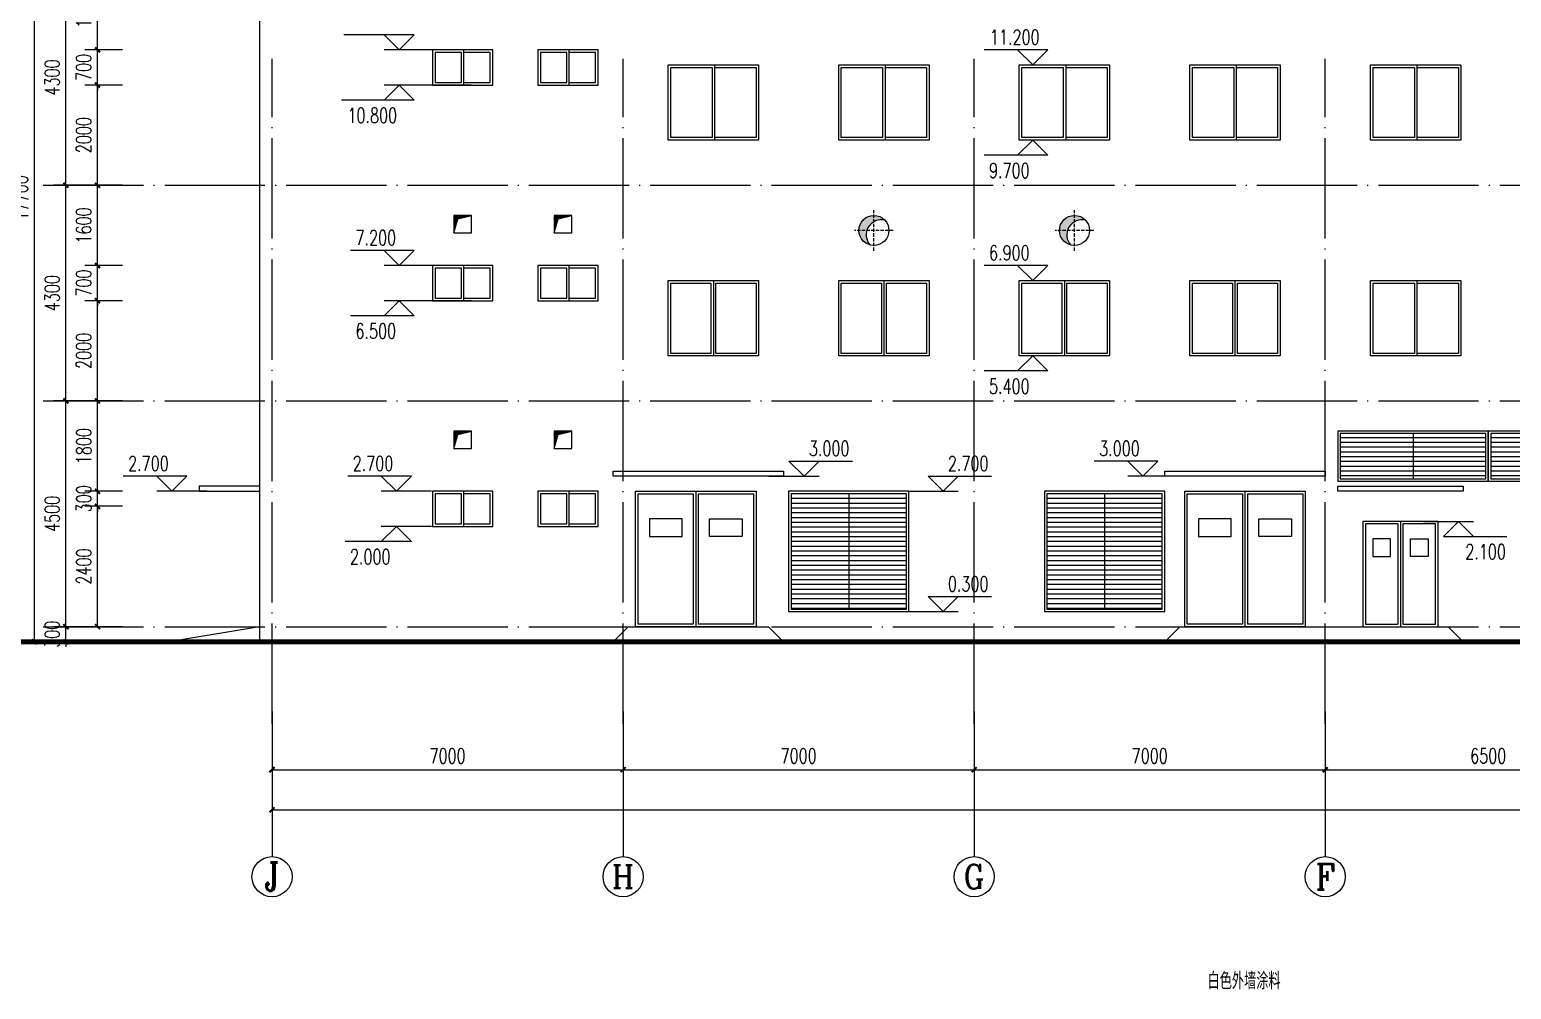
# Model space of a CAD drawing. Extents: x -93062 to 326984, y -142534 to 91021.
# Drawn here: x -51186 to -21642, y -94150 to -75015 of the extents above; entities that cross this region are included whole.
import ezdxf
from ezdxf.enums import TextEntityAlignment as Align

# ---------------------------------------------------------------- set-up
doc = ezdxf.new("R2010")
doc.units = 0
doc.header["$LTSCALE"] = 1000
doc.header["$MEASUREMENT"] = 0
doc.linetypes.add('DASH', pattern=[0.35, 0.25, -0.1])
doc.linetypes.add('DOTE', pattern=[2.42, 2, -0.2, 0.02, -0.2])
doc.layers.get('0').update_dxf_attribs({"color": 8})
doc.layers.get('Defpoints').update_dxf_attribs({"color": 8})
for name, color, linetype in [('AXIS', 8, 'Continuous'), ('AXIS_TEXT', 8, 'Continuous'), ('CENTRE LINE', 8, 'DOTE'), ('DIM_ELEV', 8, 'Continuous'), ('DOTE', 8, 'DOTE'), ('HOLE', 8, 'Continuous'), ('PUB_DIM', 8, 'Continuous'), ('PUB_TEXT', 8, 'Continuous'), ('STAIR', 8, 'Continuous'), ('WALL', 8, 'Continuous'), ('WINDOW', 8, 'Continuous')]:
    doc.layers.add(name, color=color, linetype=linetype)
doc.styles.add('_TCH_AXIS', font='COMPLEX', dxfattribs={"bigfont": 'GBCBIG'})
doc.styles.add('_TCH_DIM', font='SIMPLEX', dxfattribs={"bigfont": 'GBCBIG'})
doc.styles.add('_TCH_DIM_T3', font='SIMPLEX', dxfattribs={"width": 0.705882, "bigfont": 'GBCBIG'})
doc.dimstyles.new('_TCH_ARCH&&100', dxfattribs={"dimtxt": 297.5, "dimasz": 100, "dimexe": 250, "dimexo": 300, "dimgap": 126.25, "dimtad": 1, "dimdec": 0, "dimzin": 0, "dimdsep": 46, "dimtxsty": '_TCH_DIM_T3', "dimblk": 'ARCHTICK', "dimcen": 0.09, "dimazin": 2, "dimtfac": 1, "dimtdec": 0, "dimtix": 1, "dimtmove": 2, "dimatfit": 3, "dimfxl": 1, "dimtolj": 1, "dimtzin": 0, "dimarcsym": 0})

# ---------------------------------------------------------------- blocks, each defined once
blk = doc.blocks.new('dgdfg')
at = {"layer": 'WINDOW'}
for p, q in [((575, 150), (575, 750)), ((625, 100), (625, 800))]:
    blk.add_line(p, q, dxfattribs=at)
blk.add_lwpolyline([(0, 800), (0, 100), (1200, 100), (1200, 800)], close=True, dxfattribs=at)
for points in [[(575, 750), (50, 750), (50, 150), (575, 150)], [(625, 150), (1150, 150), (1150, 750), (625, 750)]]:
    blk.add_lwpolyline(points, dxfattribs=at)
for points in [[(84.5, 415, 0, 0, 0), (324, 415, 40, 0, 0), (474, 415, 0, 0, 0)], [(1115.5, 415, 0, 0, 0), (876, 415, 40, 0, 0), (726, 415, 0, 0, 0)]]:
    blk.add_lwpolyline(points, format="xyseb", dxfattribs=at)
blk = doc.blocks.new('dgdsgdfsg')
at = {"layer": 'WINDOW'}
for p, q in [((1200, 2700), (1200, 0)), ((1150, 2650), (1150, 50)), ((1250, 2650), (1250, 50))]:
    blk.add_line(p, q, dxfattribs=at)
for points in [[(0, 2700), (2400, 2700), (2400, 0), (0, 0)], [(275, 1800), (925, 1800), (925, 2150), (275, 2150)], [(2125, 1800), (1475, 1800), (1475, 2150), (2125, 2150)]]:
    blk.add_lwpolyline(points, close=True, dxfattribs=at)
for points in [[(1150, 50), (50, 50), (50, 2650), (1150, 2650)], [(1250, 2650), (2350, 2650), (2350, 50), (1250, 50)]]:
    blk.add_lwpolyline(points, dxfattribs=at)
blk = doc.blocks.new('afdsfsaf')
at = {"layer": 'WINDOW'}
for p, q in [((925, 1500), (925, 0)), ((875, 1450), (875, 50))]:
    blk.add_line(p, q, dxfattribs=at)
blk.add_lwpolyline([(1800, 1500), (1800, 0), (0, 0), (0, 1500)], close=True, dxfattribs=at)
for points in [[(875, 50), (50, 50), (50, 1450), (875, 1450)], [(925, 1450), (1750, 1450), (1750, 50), (925, 50)]]:
    blk.add_lwpolyline(points, dxfattribs=at)
for points in [[(184, 738, 0, 0, 0), (585.5, 738, 40, 0, 0), (735.5, 738, 0, 0, 0)], [(1616, 738, 0, 0, 0), (1214.5, 738, 40, 0, 0), (1064.5, 738, 0, 0, 0)]]:
    blk.add_lwpolyline(points, format="xyseb", dxfattribs=at)
blk = doc.blocks.new('dafdsf')
at = {"layer": 'HOLE'}
h = blk.add_hatch(color=256, dxfattribs=at)
h.dxf.hatch_style = 1
h.paths.add_polyline_path([(-225, 0, 0.342373), (-56, -218, -0.74588), (166, 152, 0.684245)])
at = {"layer": 'HOLE', "color": 251, "linetype": 'DASH', "ltscale": 0.2}
for p, q in [((0, -303), (0, 303)), ((291, 0), (-291, 0))]:
    blk.add_line(p, q, dxfattribs=at)
at = {"layer": 'HOLE'}
blk.add_circle((0, 0), 225, dxfattribs=at)
blk.add_arc((110, -66), 225, 75.5992, 222.4733, dxfattribs=at)
blk = doc.blocks.new('dsafsaf')
at = {"layer": 'WINDOW'}
for points in [[(1800, 1500), (1800, 0), (0, 0), (0, 1500)], [(850, 50), (50, 50), (50, 1450), (850, 1450)], [(950, 50), (950, 1450), (1750, 1450), (1750, 50)]]:
    blk.add_lwpolyline(points, close=True, dxfattribs=at)
blk.add_lwpolyline([(900, 1500), (900, 0)], dxfattribs=at)
blk = doc.blocks.new('fsafsa')
at = {"layer": 'WINDOW'}
for p, q in [((750, 2100), (750, 0)), ((700, 2050), (700, 50)), ((800, 2050), (800, 50))]:
    blk.add_line(p, q, dxfattribs=at)
for points in [[(0, 0), (1500, 0), (1500, 2100), (0, 2100)], [(200, 1400), (550, 1400), (550, 1750), (200, 1750)], [(1300, 1400), (950, 1400), (950, 1750), (1300, 1750)]]:
    blk.add_lwpolyline(points, close=True, dxfattribs=at)
for points in [[(700, 2050), (50, 2050), (50, 50), (700, 50)], [(800, 50), (1450, 50), (1450, 2050), (800, 2050)]]:
    blk.add_lwpolyline(points, dxfattribs=at)
blk = doc.blocks.new('sfsfsafsfsafee')
at = {"layer": 'WINDOW'}
h = blk.add_hatch(dxfattribs=at)
h.set_pattern_fill('LINE', color=256, scale=100)
h.set_pattern_definition([(0, (36052.85, 86518.86), (0, 95.25), [])])
h.paths.add_polyline_path([(50, 50), (2350, 50), (2350, 2350), (50, 2350)])
blk.add_line((1200, 2350), (1200, 50), dxfattribs=at)
for points in [[(0, 0), (2400, 0), (2400, 2400), (0, 2400)], [(50, 50), (2350, 50), (2350, 2350), (50, 2350)]]:
    blk.add_lwpolyline(points, close=True, dxfattribs=at)
blk = doc.blocks.new('gdfgdsgdsgd')
at = {"layer": 'WINDOW'}
h = blk.add_hatch(dxfattribs=at)
h.set_pattern_fill('LINE', color=256, scale=100)
h.set_pattern_definition([(0, (25102.85, 84018.86), (0, 95.25), [])])
h.paths.add_polyline_path([(50, 50), (2950, 50), (2950, 950), (50, 950)])
h = blk.add_hatch(dxfattribs=at)
h.set_pattern_fill('LINE', color=256, scale=100)
h.set_pattern_definition([(0, (28102.85, 84018.86), (0, 95.25), [])])
h.paths.add_polyline_path([(3050, 50), (5950, 50), (5950, 950), (3050, 950)])
for p, q in [((1500, 950), (1500, 50)), ((4500, 950), (4500, 50))]:
    blk.add_line(p, q, dxfattribs=at)
for points in [[(0, 0), (3000, 0), (3000, 1000), (0, 1000)], [(50, 50), (2950, 50), (2950, 950), (50, 950)], [(3000, 0), (6000, 0), (6000, 1000), (3000, 1000)], [(3050, 50), (5950, 50), (5950, 950), (3050, 950)]]:
    blk.add_lwpolyline(points, close=True, dxfattribs=at)
blk = doc.blocks.new('_ArchTick')
at = {"color": 0, "linetype": 'ByBlock', "const_width": 0.4}
blk.add_lwpolyline([(-0.5, -0.5), (0.5, 0.5)], dxfattribs=at)
blk = doc.blocks.new('*D995')
at = {"layer": 'Defpoints', "color": 0, "transparency": 16777216}
for p in [(-49833, -84519), (-49036, -84519), (-49036, -86919)]:
    blk.add_point(p, dxfattribs=at)
at = {"layer": 'PUB_DIM', "color": 0, "lineweight": -2, "transparency": 16777216}
for p, q in [((-49336, -84519), (-50083, -84519)), ((-49833, -86919), (-49833, -84519)), ((-49336, -86919), (-50083, -86919))]:
    blk.add_line(p, q, dxfattribs=at)
at = {"layer": 'PUB_DIM', "color": 0, "lineweight": -2, "transparency": 16777216, "xscale": 100, "yscale": 100, "zscale": 100}
for p, rotation in [((-49833, -84519), 90), ((-49833, -86919), 270)]:
    blk.add_blockref('_ArchTick', p, dxfattribs=dict(at, rotation=rotation))
at = {"layer": 'PUB_DIM', "color": 0, "transparency": 16777216, "insert": (-50107, -85719), "char_height": 297.5, "attachment_point": 5, "rotation": 90, "style": '_TCH_DIM_T3'}
blk.add_mtext('\\A1;2400', dxfattribs=at)
blk = doc.blocks.new('*D996')
at = {"layer": 'Defpoints', "color": 0, "transparency": 16777216}
for p in [(-49833, -84219), (-49036, -84219), (-49036, -84519)]:
    blk.add_point(p, dxfattribs=at)
at = {"layer": 'PUB_DIM', "color": 0, "lineweight": -2, "transparency": 16777216}
for p, q in [((-49833, -84219), (-49833, -84119)), ((-49336, -84219), (-50083, -84219)), ((-49833, -84519), (-49833, -84219)), ((-49336, -84519), (-50083, -84519)), ((-49833, -84519), (-49833, -84619))]:
    blk.add_line(p, q, dxfattribs=at)
at = {"layer": 'PUB_DIM', "color": 0, "lineweight": -2, "transparency": 16777216, "xscale": 100, "yscale": 100, "zscale": 100}
for p, rotation in [((-49833, -84219), 270), ((-49833, -84519), 90)]:
    blk.add_blockref('_ArchTick', p, dxfattribs=dict(at, rotation=rotation))
at = {"layer": 'PUB_DIM', "color": 0, "transparency": 16777216, "insert": (-50107, -84369), "char_height": 297.5, "attachment_point": 5, "rotation": 90, "style": '_TCH_DIM_T3'}
blk.add_mtext('\\A1;300', dxfattribs=at)
blk = doc.blocks.new('*D997')
at = {"layer": 'Defpoints', "color": 0, "transparency": 16777216}
for p in [(-49833, -82419), (-49036, -82419), (-49036, -84219)]:
    blk.add_point(p, dxfattribs=at)
at = {"layer": 'PUB_DIM', "color": 0, "lineweight": -2, "transparency": 16777216}
for p, q in [((-49336, -82419), (-50083, -82419)), ((-49833, -84219), (-49833, -82419)), ((-49336, -84219), (-50083, -84219))]:
    blk.add_line(p, q, dxfattribs=at)
at = {"layer": 'PUB_DIM', "color": 0, "lineweight": -2, "transparency": 16777216, "xscale": 100, "yscale": 100, "zscale": 100}
for p, rotation in [((-49833, -82419), 90), ((-49833, -84219), 270)]:
    blk.add_blockref('_ArchTick', p, dxfattribs=dict(at, rotation=rotation))
at = {"layer": 'PUB_DIM', "color": 0, "transparency": 16777216, "insert": (-50107, -83319), "char_height": 297.5, "attachment_point": 5, "rotation": 90, "style": '_TCH_DIM_T3'}
blk.add_mtext('\\A1;1800', dxfattribs=at)
blk = doc.blocks.new('*D998')
at = {"layer": 'Defpoints', "color": 0, "transparency": 16777216}
for p in [(-49833, -80419), (-49036, -80419), (-49036, -82419)]:
    blk.add_point(p, dxfattribs=at)
at = {"layer": 'PUB_DIM', "color": 0, "lineweight": -2, "transparency": 16777216}
for p, q in [((-49336, -80419), (-50083, -80419)), ((-49833, -82419), (-49833, -80419)), ((-49336, -82419), (-50083, -82419))]:
    blk.add_line(p, q, dxfattribs=at)
at = {"layer": 'PUB_DIM', "color": 0, "lineweight": -2, "transparency": 16777216, "xscale": 100, "yscale": 100, "zscale": 100}
for p, rotation in [((-49833, -80419), 90), ((-49833, -82419), 270)]:
    blk.add_blockref('_ArchTick', p, dxfattribs=dict(at, rotation=rotation))
at = {"layer": 'PUB_DIM', "color": 0, "transparency": 16777216, "insert": (-50108, -81419), "char_height": 297.5, "attachment_point": 5, "rotation": 90, "style": '_TCH_DIM_T3'}
blk.add_mtext('\\A1;2000', dxfattribs=at)
blk = doc.blocks.new('*D999')
at = {"layer": 'Defpoints', "color": 0, "transparency": 16777216}
for p in [(-49833, -79719), (-49036, -79719), (-49036, -80419)]:
    blk.add_point(p, dxfattribs=at)
at = {"layer": 'PUB_DIM', "color": 0, "lineweight": -2, "transparency": 16777216}
for p, q in [((-49336, -79719), (-50083, -79719)), ((-49833, -79719), (-49833, -79619)), ((-49833, -80419), (-49833, -79719)), ((-49336, -80419), (-50083, -80419)), ((-49833, -80419), (-49833, -80519))]:
    blk.add_line(p, q, dxfattribs=at)
at = {"layer": 'PUB_DIM', "color": 0, "lineweight": -2, "transparency": 16777216, "xscale": 100, "yscale": 100, "zscale": 100}
for p, rotation in [((-49833, -79719), 270), ((-49833, -80419), 90)]:
    blk.add_blockref('_ArchTick', p, dxfattribs=dict(at, rotation=rotation))
at = {"layer": 'PUB_DIM', "color": 0, "transparency": 16777216, "insert": (-50108, -80069), "char_height": 297.5, "attachment_point": 5, "rotation": 90, "style": '_TCH_DIM_T3'}
blk.add_mtext('\\A1;700', dxfattribs=at)
blk = doc.blocks.new('*D1000')
at = {"layer": 'Defpoints', "color": 0, "transparency": 16777216}
for p in [(-49833, -78119), (-49036, -78119), (-49036, -79719)]:
    blk.add_point(p, dxfattribs=at)
at = {"layer": 'PUB_DIM', "color": 0, "lineweight": -2, "transparency": 16777216}
for p, q in [((-49336, -78119), (-50083, -78119)), ((-49833, -79719), (-49833, -78119)), ((-49336, -79719), (-50083, -79719))]:
    blk.add_line(p, q, dxfattribs=at)
at = {"layer": 'PUB_DIM', "color": 0, "lineweight": -2, "transparency": 16777216, "xscale": 100, "yscale": 100, "zscale": 100}
for p, rotation in [((-49833, -78119), 90), ((-49833, -79719), 270)]:
    blk.add_blockref('_ArchTick', p, dxfattribs=dict(at, rotation=rotation))
at = {"layer": 'PUB_DIM', "color": 0, "transparency": 16777216, "insert": (-50108, -78919), "char_height": 297.5, "attachment_point": 5, "rotation": 90, "style": '_TCH_DIM_T3'}
blk.add_mtext('\\A1;1600', dxfattribs=at)
blk = doc.blocks.new('*D1001')
at = {"layer": 'Defpoints', "color": 0, "transparency": 16777216}
for p in [(-49833, -76119), (-49036, -76119), (-49036, -78119)]:
    blk.add_point(p, dxfattribs=at)
at = {"layer": 'PUB_DIM', "color": 0, "lineweight": -2, "transparency": 16777216}
for p, q in [((-49336, -76119), (-50083, -76119)), ((-49833, -78119), (-49833, -76119)), ((-49336, -78119), (-50083, -78119))]:
    blk.add_line(p, q, dxfattribs=at)
at = {"layer": 'PUB_DIM', "color": 0, "lineweight": -2, "transparency": 16777216, "xscale": 100, "yscale": 100, "zscale": 100}
for p, rotation in [((-49833, -76119), 90), ((-49833, -78119), 270)]:
    blk.add_blockref('_ArchTick', p, dxfattribs=dict(at, rotation=rotation))
at = {"layer": 'PUB_DIM', "color": 0, "transparency": 16777216, "insert": (-50108, -77119), "char_height": 297.5, "attachment_point": 5, "rotation": 90, "style": '_TCH_DIM_T3'}
blk.add_mtext('\\A1;2000', dxfattribs=at)
blk = doc.blocks.new('*D1002')
at = {"layer": 'Defpoints', "color": 0, "transparency": 16777216}
for p in [(-49833, -75419), (-49036, -75419), (-49036, -76119)]:
    blk.add_point(p, dxfattribs=at)
at = {"layer": 'PUB_DIM', "color": 0, "lineweight": -2, "transparency": 16777216}
for p, q in [((-49833, -75419), (-49833, -75319)), ((-49336, -75419), (-50083, -75419)), ((-49833, -76119), (-49833, -75419)), ((-49336, -76119), (-50083, -76119)), ((-49833, -76119), (-49833, -76219))]:
    blk.add_line(p, q, dxfattribs=at)
at = {"layer": 'PUB_DIM', "color": 0, "lineweight": -2, "transparency": 16777216, "xscale": 100, "yscale": 100, "zscale": 100}
for p, rotation in [((-49833, -75419), 270), ((-49833, -76119), 90)]:
    blk.add_blockref('_ArchTick', p, dxfattribs=dict(at, rotation=rotation))
at = {"layer": 'PUB_DIM', "color": 0, "transparency": 16777216, "insert": (-50108, -75769), "char_height": 297.5, "attachment_point": 5, "rotation": 90, "style": '_TCH_DIM_T3'}
blk.add_mtext('\\A1;700', dxfattribs=at)
blk = doc.blocks.new('*D1003')
at = {"layer": 'Defpoints', "color": 0, "transparency": 16777216}
for p in [(-49833, -73819), (-49036, -73819), (-49036, -75419)]:
    blk.add_point(p, dxfattribs=at)
at = {"layer": 'PUB_DIM', "color": 0, "lineweight": -2, "transparency": 16777216}
for p, q in [((-49336, -73819), (-50083, -73819)), ((-49833, -75419), (-49833, -73819)), ((-49336, -75419), (-50083, -75419))]:
    blk.add_line(p, q, dxfattribs=at)
at = {"layer": 'PUB_DIM', "color": 0, "lineweight": -2, "transparency": 16777216, "xscale": 100, "yscale": 100, "zscale": 100}
for p, rotation in [((-49833, -73819), 90), ((-49833, -75419), 270)]:
    blk.add_blockref('_ArchTick', p, dxfattribs=dict(at, rotation=rotation))
at = {"layer": 'PUB_DIM', "color": 0, "transparency": 16777216, "insert": (-50108, -74619), "char_height": 297.5, "attachment_point": 5, "rotation": 90, "style": '_TCH_DIM_T3'}
blk.add_mtext('\\A1;1600', dxfattribs=at)
blk = doc.blocks.new('*D1008')
at = {"layer": 'Defpoints', "color": 0, "transparency": 16777216}
for p in [(-51092, -69519), (-50295, -69519), (-50295, -87219)]:
    blk.add_point(p, dxfattribs=at)
at = {"layer": 'PUB_DIM', "color": 0, "lineweight": -2, "transparency": 16777216}
for p, q in [((-50595, -69519), (-51342, -69519)), ((-51092, -87219), (-51092, -69519)), ((-50595, -87219), (-51342, -87219))]:
    blk.add_line(p, q, dxfattribs=at)
at = {"layer": 'PUB_DIM', "color": 0, "lineweight": -2, "transparency": 16777216, "xscale": 100, "yscale": 100, "zscale": 100}
for p, rotation in [((-51092, -69519), 90), ((-51092, -87219), 270)]:
    blk.add_blockref('_ArchTick', p, dxfattribs=dict(at, rotation=rotation))
at = {"layer": 'PUB_DIM', "color": 0, "transparency": 16777216, "insert": (-51367, -78369), "char_height": 297.5, "attachment_point": 5, "rotation": 90, "style": '_TCH_DIM_T3'}
blk.add_mtext('\\A1;17700', dxfattribs=at)
blk = doc.blocks.new('*D1009')
at = {"layer": 'Defpoints', "color": 0, "transparency": 16777216}
for p in [(-50462, -86919), (-49666, -86919), (-49666, -87219)]:
    blk.add_point(p, dxfattribs=at)
at = {"layer": 'PUB_DIM', "color": 0, "lineweight": -2, "transparency": 16777216}
for p, q in [((-50462, -86919), (-50462, -86819)), ((-49966, -86919), (-50712, -86919)), ((-50462, -87219), (-50462, -86919)), ((-49966, -87219), (-50712, -87219)), ((-50462, -87219), (-50462, -87319))]:
    blk.add_line(p, q, dxfattribs=at)
at = {"layer": 'PUB_DIM', "color": 0, "lineweight": -2, "transparency": 16777216, "xscale": 100, "yscale": 100, "zscale": 100}
for p, rotation in [((-50462, -86919), 270), ((-50462, -87219), 90)]:
    blk.add_blockref('_ArchTick', p, dxfattribs=dict(at, rotation=rotation))
at = {"layer": 'PUB_DIM', "color": 0, "transparency": 16777216, "insert": (-50737, -87069), "char_height": 297.5, "attachment_point": 5, "rotation": 90, "style": '_TCH_DIM_T3'}
blk.add_mtext('\\A1;300', dxfattribs=at)
blk = doc.blocks.new('*D1010')
at = {"layer": 'Defpoints', "color": 0, "transparency": 16777216}
for p in [(-50462, -82419), (-49666, -82419), (-49666, -86919)]:
    blk.add_point(p, dxfattribs=at)
at = {"layer": 'PUB_DIM', "color": 0, "lineweight": -2, "transparency": 16777216}
for p, q in [((-49966, -82419), (-50712, -82419)), ((-50462, -86919), (-50462, -82419)), ((-49966, -86919), (-50712, -86919))]:
    blk.add_line(p, q, dxfattribs=at)
at = {"layer": 'PUB_DIM', "color": 0, "lineweight": -2, "transparency": 16777216, "xscale": 100, "yscale": 100, "zscale": 100}
for p, rotation in [((-50462, -82419), 90), ((-50462, -86919), 270)]:
    blk.add_blockref('_ArchTick', p, dxfattribs=dict(at, rotation=rotation))
at = {"layer": 'PUB_DIM', "color": 0, "transparency": 16777216, "insert": (-50737, -84669), "char_height": 297.5, "attachment_point": 5, "rotation": 90, "style": '_TCH_DIM_T3'}
blk.add_mtext('\\A1;4500', dxfattribs=at)
blk = doc.blocks.new('*D1011')
at = {"layer": 'Defpoints', "color": 0, "transparency": 16777216}
for p in [(-50462, -78119), (-49666, -78119), (-49666, -82419)]:
    blk.add_point(p, dxfattribs=at)
at = {"layer": 'PUB_DIM', "color": 0, "lineweight": -2, "transparency": 16777216}
for p, q in [((-49966, -78119), (-50712, -78119)), ((-50462, -82419), (-50462, -78119)), ((-49966, -82419), (-50712, -82419))]:
    blk.add_line(p, q, dxfattribs=at)
at = {"layer": 'PUB_DIM', "color": 0, "lineweight": -2, "transparency": 16777216, "xscale": 100, "yscale": 100, "zscale": 100}
for p, rotation in [((-50462, -78119), 90), ((-50462, -82419), 270)]:
    blk.add_blockref('_ArchTick', p, dxfattribs=dict(at, rotation=rotation))
at = {"layer": 'PUB_DIM', "color": 0, "transparency": 16777216, "insert": (-50737, -80269), "char_height": 297.5, "attachment_point": 5, "rotation": 90, "style": '_TCH_DIM_T3'}
blk.add_mtext('\\A1;4300', dxfattribs=at)
blk = doc.blocks.new('*D1012')
at = {"layer": 'Defpoints', "color": 0, "transparency": 16777216}
for p in [(-50462, -73819), (-49665, -73819), (-49665, -78119)]:
    blk.add_point(p, dxfattribs=at)
at = {"layer": 'PUB_DIM', "color": 0, "lineweight": -2, "transparency": 16777216}
for p, q in [((-49965, -73819), (-50712, -73819)), ((-50462, -78119), (-50462, -73819)), ((-49965, -78119), (-50712, -78119))]:
    blk.add_line(p, q, dxfattribs=at)
at = {"layer": 'PUB_DIM', "color": 0, "lineweight": -2, "transparency": 16777216, "xscale": 100, "yscale": 100, "zscale": 100}
for p, rotation in [((-50462, -73819), 90), ((-50462, -78119), 270)]:
    blk.add_blockref('_ArchTick', p, dxfattribs=dict(at, rotation=rotation))
at = {"layer": 'PUB_DIM', "color": 0, "transparency": 16777216, "insert": (-50737, -75969), "char_height": 297.5, "attachment_point": 5, "rotation": 90, "style": '_TCH_DIM_T3'}
blk.add_mtext('\\A1;4300', dxfattribs=at)
blk = doc.blocks.new('*D1020')
at = {"layer": 'AXIS', "color": 0, "lineweight": -2, "transparency": 16777216}
for p, q in [((-25353, -88608), (-25353, -90020)), ((-18853, -88608), (-18853, -90020)), ((-25353, -89770), (-18853, -89770))]:
    blk.add_line(p, q, dxfattribs=at)
at = {"layer": 'Defpoints', "color": 0, "transparency": 16777216}
for p in [(-25353, -88308), (-18853, -88308), (-18853, -89770)]:
    blk.add_point(p, dxfattribs=at)
at = {"layer": 'AXIS', "color": 0, "lineweight": -2, "transparency": 16777216, "xscale": 100, "yscale": 100, "zscale": 100, "rotation": 180}
blk.add_blockref('_ArchTick', (-25353, -89770), dxfattribs=at)
at = {"layer": 'AXIS', "color": 0, "lineweight": -2, "transparency": 16777216, "xscale": 100, "yscale": 100, "zscale": 100}
blk.add_blockref('_ArchTick', (-18853, -89770), dxfattribs=at)
at = {"layer": 'AXIS', "color": 0, "transparency": 16777216, "insert": (-22103, -89495), "char_height": 297.5, "attachment_point": 5, "style": '_TCH_DIM_T3'}
blk.add_mtext('\\A1;6500', dxfattribs=at)
blk = doc.blocks.new('*D1021')
at = {"layer": 'AXIS', "color": 0, "lineweight": -2, "transparency": 16777216}
for p, q in [((-32353, -88608), (-32353, -90020)), ((-25353, -88608), (-25353, -90020)), ((-32353, -89770), (-25353, -89770))]:
    blk.add_line(p, q, dxfattribs=at)
at = {"layer": 'Defpoints', "color": 0, "transparency": 16777216}
for p in [(-32353, -88308), (-25353, -88308), (-25353, -89770)]:
    blk.add_point(p, dxfattribs=at)
at = {"layer": 'AXIS', "color": 0, "lineweight": -2, "transparency": 16777216, "xscale": 100, "yscale": 100, "zscale": 100, "rotation": 180}
blk.add_blockref('_ArchTick', (-32353, -89770), dxfattribs=at)
at = {"layer": 'AXIS', "color": 0, "lineweight": -2, "transparency": 16777216, "xscale": 100, "yscale": 100, "zscale": 100}
blk.add_blockref('_ArchTick', (-25353, -89770), dxfattribs=at)
at = {"layer": 'AXIS', "color": 0, "transparency": 16777216, "insert": (-28853, -89495), "char_height": 297.5, "attachment_point": 5, "style": '_TCH_DIM_T3'}
blk.add_mtext('\\A1;7000', dxfattribs=at)
blk = doc.blocks.new('*D1022')
at = {"layer": 'AXIS', "color": 0, "lineweight": -2, "transparency": 16777216}
for p, q in [((-39353, -88608), (-39353, -90020)), ((-32353, -88608), (-32353, -90020)), ((-39353, -89770), (-32353, -89770))]:
    blk.add_line(p, q, dxfattribs=at)
at = {"layer": 'Defpoints', "color": 0, "transparency": 16777216}
for p in [(-39353, -88308), (-32353, -88308), (-32353, -89770)]:
    blk.add_point(p, dxfattribs=at)
at = {"layer": 'AXIS', "color": 0, "lineweight": -2, "transparency": 16777216, "xscale": 100, "yscale": 100, "zscale": 100, "rotation": 180}
blk.add_blockref('_ArchTick', (-39353, -89770), dxfattribs=at)
at = {"layer": 'AXIS', "color": 0, "lineweight": -2, "transparency": 16777216, "xscale": 100, "yscale": 100, "zscale": 100}
blk.add_blockref('_ArchTick', (-32353, -89770), dxfattribs=at)
at = {"layer": 'AXIS', "color": 0, "transparency": 16777216, "insert": (-35853, -89495), "char_height": 297.5, "attachment_point": 5, "style": '_TCH_DIM_T3'}
blk.add_mtext('\\A1;7000', dxfattribs=at)
blk = doc.blocks.new('*D1023')
at = {"layer": 'AXIS', "color": 0, "lineweight": -2, "transparency": 16777216}
for p, q in [((-46353, -88608), (-46353, -90020)), ((-39353, -88608), (-39353, -90020)), ((-46353, -89770), (-39353, -89770))]:
    blk.add_line(p, q, dxfattribs=at)
at = {"layer": 'Defpoints', "color": 0, "transparency": 16777216}
for p in [(-46353, -88308), (-39353, -88308), (-39353, -89770)]:
    blk.add_point(p, dxfattribs=at)
at = {"layer": 'AXIS', "color": 0, "lineweight": -2, "transparency": 16777216, "xscale": 100, "yscale": 100, "zscale": 100, "rotation": 180}
blk.add_blockref('_ArchTick', (-46353, -89770), dxfattribs=at)
at = {"layer": 'AXIS', "color": 0, "lineweight": -2, "transparency": 16777216, "xscale": 100, "yscale": 100, "zscale": 100}
blk.add_blockref('_ArchTick', (-39353, -89770), dxfattribs=at)
at = {"layer": 'AXIS', "color": 0, "transparency": 16777216, "insert": (-42853, -89495), "char_height": 297.5, "attachment_point": 5, "style": '_TCH_DIM_T3'}
blk.add_mtext('\\A1;7000', dxfattribs=at)
blk = doc.blocks.new('*D1025')
at = {"layer": 'AXIS', "color": 0, "lineweight": -2, "transparency": 16777216}
for p, q in [((-46353, -88608), (-46353, -90820)), ((8147, -88608), (8147, -90820)), ((-46353, -90570), (8147, -90570))]:
    blk.add_line(p, q, dxfattribs=at)
at = {"layer": 'Defpoints', "color": 0, "transparency": 16777216}
for p in [(-46353, -88308), (8147, -88308), (8147, -90570)]:
    blk.add_point(p, dxfattribs=at)
at = {"layer": 'AXIS', "color": 0, "lineweight": -2, "transparency": 16777216, "xscale": 100, "yscale": 100, "zscale": 100, "rotation": 180}
blk.add_blockref('_ArchTick', (-46353, -90570), dxfattribs=at)
at = {"layer": 'AXIS', "color": 0, "lineweight": -2, "transparency": 16777216, "xscale": 100, "yscale": 100, "zscale": 100}
blk.add_blockref('_ArchTick', (8147, -90570), dxfattribs=at)
at = {"layer": 'AXIS', "color": 0, "transparency": 16777216, "insert": (-19103, -90295), "char_height": 297.5, "attachment_point": 5, "style": '_TCH_DIM_T3'}
blk.add_mtext('\\A1;54500', dxfattribs=at)

msp = doc.modelspace()

# ---------------------------------------------------------------- hatches: boundary and pattern name
at = {"layer": 'HOLE'}
h = msp.add_hatch(color=256, dxfattribs=at)
h.dxf.hatch_style = 1
h.paths.add_polyline_path([(-42646.8, -78786.9), (-42377.8, -78718.9), (-42727.8, -78718.9), (-42727.8, -79068.9)])
h = msp.add_hatch(color=256, dxfattribs=at)
h.dxf.hatch_style = 1
h.paths.add_polyline_path([(-40646.8, -78786.9), (-40377.8, -78718.9), (-40727.8, -78718.9), (-40727.8, -79068.9)])
h = msp.add_hatch(color=256, dxfattribs=at)
h.dxf.hatch_style = 1
h.paths.add_polyline_path([(-42646.8, -83086.9), (-42377.8, -83018.9), (-42727.8, -83018.9), (-42727.8, -83368.9)])
h = msp.add_hatch(color=256, dxfattribs=at)
h.dxf.hatch_style = 1
h.paths.add_polyline_path([(-40646.8, -83086.9), (-40377.8, -83018.9), (-40727.8, -83018.9), (-40727.8, -83368.9)])

# ---------------------------------------------------------------- linework, layer by layer
at = {"layer": 'AXIS'}
for p, q in [((-46352.8, -88608.4), (-46352.8, -91502.9)), ((-39352.8, -88608.4), (-39352.8, -91502.9)), ((-32352.8, -88608.4), (-32352.8, -91502.9)), ((-25352.8, -88608.4), (-25352.8, -91502.9))]:
    msp.add_line(p, q, dxfattribs=at)
for centre in [(-46352.8, -91902.9), (-39352.8, -91902.9), (-32352.8, -91902.9), (-25352.8, -91902.9)]:
    msp.add_circle(centre, 400, dxfattribs=at)
at = {"layer": 'CENTRE LINE'}
for p, q in [((-50913.7, -78118.9), (-7844.5, -78118.9)), ((-50913.7, -82418.9), (17473.5, -82418.9)), ((-50913.7, -86918.9), (18793.1, -86918.9))]:
    msp.add_line(p, q, dxfattribs=at)
at = {"layer": 'DIM_ELEV'}
for p, q in [((-43519.2, -75118.9), (-44923.2, -75118.9)), ((-43819.2, -75418.9), (-44119.2, -75118.9)), ((-43819.2, -75418.9), (-43519.2, -75118.9)), ((-42374.5, -75418.9), (-44119.2, -75418.9)), ((-30886.5, -75418.9), (-32152.5, -75418.9)), ((-31186.5, -75718.9), (-31486.5, -75418.9)), ((-31186.5, -75718.9), (-30886.5, -75418.9)), ((-43819.2, -76118.9), (-44119.2, -76418.9)), ((-42374.5, -76118.9), (-44119.2, -76118.9)), ((-43819.2, -76118.9), (-43519.2, -76418.9)), ((-43519.2, -76418.9), (-44969.2, -76418.9)), ((-31186.5, -77218.9), (-31486.5, -77518.9)), ((-31186.5, -77218.9), (-30886.5, -77518.9)), ((-30886.5, -77518.9), (-32152.5, -77518.9)), ((-43519.2, -79418.9), (-44785.2, -79418.9)), ((-43819.2, -79718.9), (-44119.2, -79418.9)), ((-43819.2, -79718.9), (-43519.2, -79418.9)), ((-42374.5, -79718.9), (-44119.2, -79718.9)), ((-30886.5, -79718.9), (-32152.5, -79718.9)), ((-31186.5, -80018.9), (-31486.5, -79718.9)), ((-31186.5, -80018.9), (-30886.5, -79718.9)), ((-43819.2, -80418.9), (-44119.2, -80718.9)), ((-42374.5, -80418.9), (-44119.2, -80418.9)), ((-43819.2, -80418.9), (-43519.2, -80718.9)), ((-43519.2, -80718.9), (-44785.2, -80718.9)), ((-31186.5, -81518.9), (-31486.5, -81818.9)), ((-31186.5, -81518.9), (-30886.5, -81818.9)), ((-30886.5, -81818.9), (-32152.5, -81818.9)), ((-35745.5, -83918.9), (-36045.5, -83618.9)), ((-36045.5, -83618.9), (-34779.5, -83618.9)), ((-35745.5, -83918.9), (-35445.5, -83618.9)), ((-28691.5, -83618.9), (-29957.5, -83618.9)), ((-28991.5, -83918.9), (-29291.5, -83618.9)), ((-28991.5, -83918.9), (-28691.5, -83618.9)), ((-48053, -83918.9), (-49319, -83918.9)), ((-48353, -84218.9), (-48653, -83918.9)), ((-48353, -84218.9), (-48053, -83918.9)), ((-43574, -83918.9), (-44840, -83918.9)), ((-43874, -84218.9), (-44174, -83918.9)), ((-43874, -84218.9), (-43574, -83918.9)), ((-36445.5, -83918.9), (-35445.5, -83918.9)), ((-32973.4, -84218.9), (-33273.4, -83918.9)), ((-33273.4, -83918.9), (-32007.4, -83918.9)), ((-32973.4, -84218.9), (-32673.4, -83918.9)), ((-28291.5, -83918.9), (-29291.5, -83918.9)), ((-47653, -84218.9), (-48653, -84218.9)), ((-43174, -84218.9), (-44174, -84218.9)), ((-33673.4, -84218.9), (-32673.4, -84218.9)), ((-43874, -84918.9), (-44174, -85218.9)), ((-43174, -84918.9), (-44174, -84918.9)), ((-43874, -84918.9), (-43574, -85218.9)), ((-23396.5, -84818.9), (-22396.5, -84818.9)), ((-22696.5, -84818.9), (-22996.5, -85118.9)), ((-22696.5, -84818.9), (-22396.5, -85118.9)), ((-43574, -85218.9), (-44896, -85218.9)), ((-22996.5, -85118.9), (-21730.5, -85118.9)), ((-32973.4, -86618.9), (-33273.4, -86318.9)), ((-33273.4, -86318.9), (-32007.4, -86318.9)), ((-32973.4, -86618.9), (-32673.4, -86318.9)), ((-33673.4, -86618.9), (-32673.4, -86618.9))]:
    msp.add_line(p, q, dxfattribs=at)
at = {"layer": 'DOTE'}
for p, q in [((-46352.8, -88857.5), (-46352.8, -75597.5)), ((-39352.8, -88857.5), (-39352.8, -75597.5)), ((-32352.8, -88857.5), (-32352.8, -75597.5)), ((-25352.8, -88857.5), (-25352.8, -75597.5))]:
    msp.add_line(p, q, dxfattribs=at)
at = {"layer": 'HOLE'}
for points in [[(-42727.8, -79068.9), (-42377.8, -79068.9), (-42377.8, -78718.9), (-42727.8, -78718.9)], [(-40727.8, -79068.9), (-40377.8, -79068.9), (-40377.8, -78718.9), (-40727.8, -78718.9)], [(-42727.8, -83368.9), (-42377.8, -83368.9), (-42377.8, -83018.9), (-42727.8, -83018.9)], [(-40727.8, -83368.9), (-40377.8, -83368.9), (-40377.8, -83018.9), (-40727.8, -83018.9)]]:
    msp.add_lwpolyline(points, close=True, dxfattribs=at)
for points in [[(-42727.8, -79068.9), (-42646.8, -78786.9), (-42377.8, -78718.9)], [(-40727.8, -79068.9), (-40646.8, -78786.9), (-40377.8, -78718.9)], [(-42727.8, -83368.9), (-42646.8, -83086.9), (-42377.8, -83018.9)], [(-40727.8, -83368.9), (-40646.8, -83086.9), (-40377.8, -83018.9)]]:
    msp.add_lwpolyline(points, dxfattribs=at)
at = {"layer": 'STAIR'}
for points in [[(-39552.8, -83918.9), (-39552.8, -83818.9), (-36152.8, -83818.9), (-36152.8, -83918.9)], [(-28552.8, -83918.9), (-28552.8, -83818.9), (-25352.8, -83818.9), (-25352.8, -83918.9)], [(-25102.8, -84118.9), (-22602.8, -84118.9), (-22602.8, -84218.9), (-25102.8, -84218.9)]]:
    msp.add_lwpolyline(points, close=True, dxfattribs=at)
for points in [[(-46602.8, -84118.9), (-47802.8, -84118.9), (-47802.8, -84218.9), (-46602.8, -84218.9)], [(-46602.8, -86918.9), (-48402.8, -87218.9)], [(-39552.8, -87218.9), (-39252.8, -86918.9), (-36452.8, -86918.9), (-36152.8, -87218.9)], [(-28552.8, -87218.9), (-28252.8, -86918.9), (-22902.8, -86918.9), (-22602.8, -87218.9)]]:
    msp.add_lwpolyline(points, dxfattribs=at)
at = {"layer": 'WALL'}
msp.add_lwpolyline([(8397.2, -87218.9), (8397.2, -83018.9), (12397.2, -83018.9), (12397.2, -83218.9), (12697.2, -83218.9), (12697.2, -83018.9), (12697.2, -75818.9), (-5602.9, -75818.9), (-5602.9, -68118.9), (-5602.9, -65418.9), (-12102.8, -65418.9), (-12102.8, -68118.9), (-46602.8, -68118.9), (-46602.8, -87218.9)], dxfattribs=at)
at = {"layer": 'WALL', "color": 254}
msp.add_lwpolyline([(-54178, -87218.9, 100, 100, 0), (21194, -87218.9, 100, 100, 0)], format="xyseb", dxfattribs=at)

# ---------------------------------------------------------------- block references
at = {"layer": 'HOLE', "xscale": 1.333333333333333, "yscale": 1.333333333333333, "zscale": 1.333333333333333}
for p in [(-34352.8, -79018.9), (-30352.8, -79018.9)]:
    msp.add_blockref('dafdsf', p, dxfattribs=at)
at = {"layer": 'WINDOW'}
for name, p in [('dgdfg', (-43152.8, -76218.9)), ('dgdfg', (-41052.8, -76218.9)), ('afdsfsaf', (-38452.9, -77218.9)), ('afdsfsaf', (-35052.8, -77218.9)), ('afdsfsaf', (-31452.8, -77218.9)), ('afdsfsaf', (-28052.8, -77218.9)), ('afdsfsaf', (-24448.8, -77218.9)), ('dgdfg', (-43152.8, -80518.9)), ('dgdfg', (-41052.8, -80518.9)), ('dsafsaf', (-38452.9, -81518.9)), ('dsafsaf', (-35052.8, -81518.9)), ('dsafsaf', (-31452.8, -81518.9)), ('dsafsaf', (-28052.8, -81518.9)), ('afdsfsaf', (-24448.8, -81518.9)), ('gdfgdsgdsgd', (-25102.8, -84018.9)), ('dgdfg', (-43152.8, -85018.9)), ('dgdfg', (-41052.8, -85018.9)), ('dgdsgdfsg', (-39102.9, -86918.9)), ('sfsfsafsfsafee', (-36052.8, -86618.9)), ('sfsfsafsfsafee', (-30952.8, -86618.9)), ('dgdsgdfsg', (-28152.8, -86918.9)), ('fsafsa', (-24602.8, -86918.9))]:
    msp.add_blockref(name, p, dxfattribs=at)

# ---------------------------------------------------------------- texts
at = {"layer": 'AXIS_TEXT', "style": '_TCH_AXIS'}
for s, height, p, p2 in [('J', 566.9, (-46501.3, -92186.4), (-46204.4, -92186.4)), ('H', 463.4, (-39573.5, -92134.6), (-39132.2, -92134.6)), ('G', 485.9, (-32561.1, -92145.9), (-32144.6, -92145.9)), ('F', 509.1, (-25546.8, -92157.5), (-25158.9, -92157.5))]:
    msp.add_text(s, height=height, dxfattribs=at).set_placement(p, p2, align=Align.FIT)
at = {"layer": 'PUB_TEXT', "style": '_TCH_DIM', "width": 0.705882}
for s, p in [('11.200', (-32038.5, -75313.9)), ('10.800', (-44849.2, -76873.9)), ('9.700', (-32056.5, -77973.9)), ('7.200', (-44689.2, -79313.9)), ('6.900', (-32056.5, -79613.9)), ('6.500', (-44689.2, -81173.9)), ('5.400', (-32056.5, -82273.9)), ('3.000', (-35649.5, -83513.9)), ('3.000', (-29861.5, -83513.9)), ('2.700', (-49223, -83813.9)), ('2.700', (-44744, -83813.9)), ('2.700', (-32877.4, -83813.9)), ('2.000', (-44800, -85673.9)), ('2.100', (-22560.5, -85573.9)), ('0.300', (-32877.4, -86213.9))]:
    msp.add_text(s, height=297.5, dxfattribs=at).set_placement(p)
at = {"layer": 'PUB_TEXT', "style": '_TCH_DIM'}
msp.add_text('白色外墙涂料', height=337.59, dxfattribs=at).set_placement((-27700.5, -94149.5))

# ---------------------------------------------------------------- dimensions: what is measured, and where the dimension line sits
at = {"layer": 'AXIS'}
for p1, p2, distance, picture, middle in [((-46352.8, -88308.4), (-39352.8, -88308.4), -1461.2, '*D1023', (-42852.8, -89494.7)), ((-46352.8, -88308.4), (8147.2, -88308.4), -2261.2, '*D1025', (-19102.8, -90294.7)), ((-39352.8, -88308.4), (-32352.8, -88308.4), -1461.2, '*D1022', (-35852.8, -89494.7)), ((-32352.8, -88308.4), (-25352.8, -88308.4), -1461.2, '*D1021', (-28852.8, -89494.7)), ((-25352.8, -88308.4), (-18852.8, -88308.4), -1461.2, '*D1020', (-22102.8, -89494.7))]:
    dim = msp.add_aligned_dim(p1=p1, p2=p2, distance=distance, dimstyle='_TCH_ARCH&&100', dxfattribs=at)
    dim.commit()
    dim.dimension.update_dxf_attribs({"geometry": picture, "text_midpoint": middle})
at = {"layer": 'PUB_DIM'}
for p1, p2, picture, middle in [((-50295.3, -87218.9), (-50295.3, -69518.9), '*D1008', (-51367.1, -78368.9)), ((-49665.5, -78118.9), (-49665.5, -73818.9), '*D1012', (-50737.3, -75968.9)), ((-49035.7, -75418.9), (-49035.7, -73818.9), '*D1003', (-50107.5, -74618.9)), ((-49035.7, -76118.9), (-49035.7, -75418.9), '*D1002', (-50107.5, -75768.9)), ((-49035.7, -78118.9), (-49035.7, -76118.9), '*D1001', (-50107.5, -77118.9)), ((-49665.5, -82418.9), (-49665.5, -78118.9), '*D1011', (-50737.3, -80268.9)), ((-49035.7, -79718.9), (-49035.7, -78118.9), '*D1000', (-50107.5, -78918.9)), ((-49035.7, -80418.9), (-49035.7, -79718.9), '*D999', (-50107.5, -80068.9)), ((-49035.7, -82418.9), (-49035.7, -80418.9), '*D998', (-50107.5, -81418.9)), ((-49665.5, -86918.9), (-49665.5, -82418.9), '*D1010', (-50737.3, -84668.9)), ((-49035.7, -84218.9), (-49035.7, -82418.9), '*D997', (-50107.5, -83318.9)), ((-49035.7, -84518.9), (-49035.7, -84218.9), '*D996', (-50107.5, -84368.9)), ((-49035.7, -86918.9), (-49035.7, -84518.9), '*D995', (-50107.5, -85718.9)), ((-49665.5, -87218.9), (-49665.5, -86918.9), '*D1009', (-50737.3, -87068.9))]:
    dim = msp.add_aligned_dim(p1=p1, p2=p2, distance=796.8, dimstyle='_TCH_ARCH&&100', dxfattribs=at)
    dim.commit()
    dim.dimension.update_dxf_attribs({"geometry": picture, "text_midpoint": middle})

doc.saveas('drawing.dxf')
